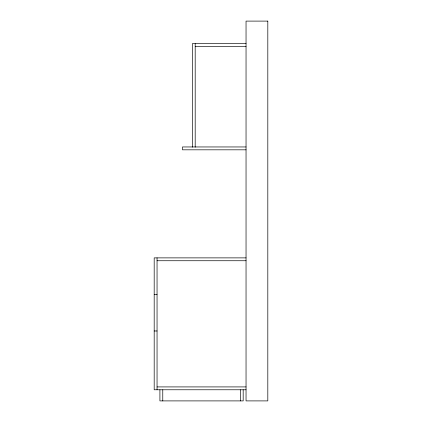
<?xml version="1.0" encoding="UTF-8"?>
<svg xmlns="http://www.w3.org/2000/svg" width="422" height="422" viewBox="0 0 422 422"><rect width="100%" height="100%" fill="white"/><g stroke="black" fill="none" stroke-linecap="round" stroke-linejoin="round"><path stroke-width="0.63" d="M246.042 43.666L192.327 43.666L192.327 147.183M195.191 46.526L246.042 46.526M246.042 146.956L182.473 146.956L182.473 149.821L246.042 149.821M246.042 257.879L154.188 257.879L154.188 389.775L246.042 389.775M157.047 260.738L246.042 260.738M154.188 294.429L157.047 294.429M154.188 330.98L157.047 330.98M157.047 386.916L246.042 386.916M243.177 389.775L243.177 400.9L159.912 400.9L159.912 389.775M240.318 389.775L240.318 400.9M195.191 43.666L195.191 147.183M162.771 389.775L162.771 400.9M157.047 257.879L157.047 389.775M267.812 21.1L246.042 21.1L246.042 400.9L267.812 400.9L267.812 21.1"/></g></svg>
